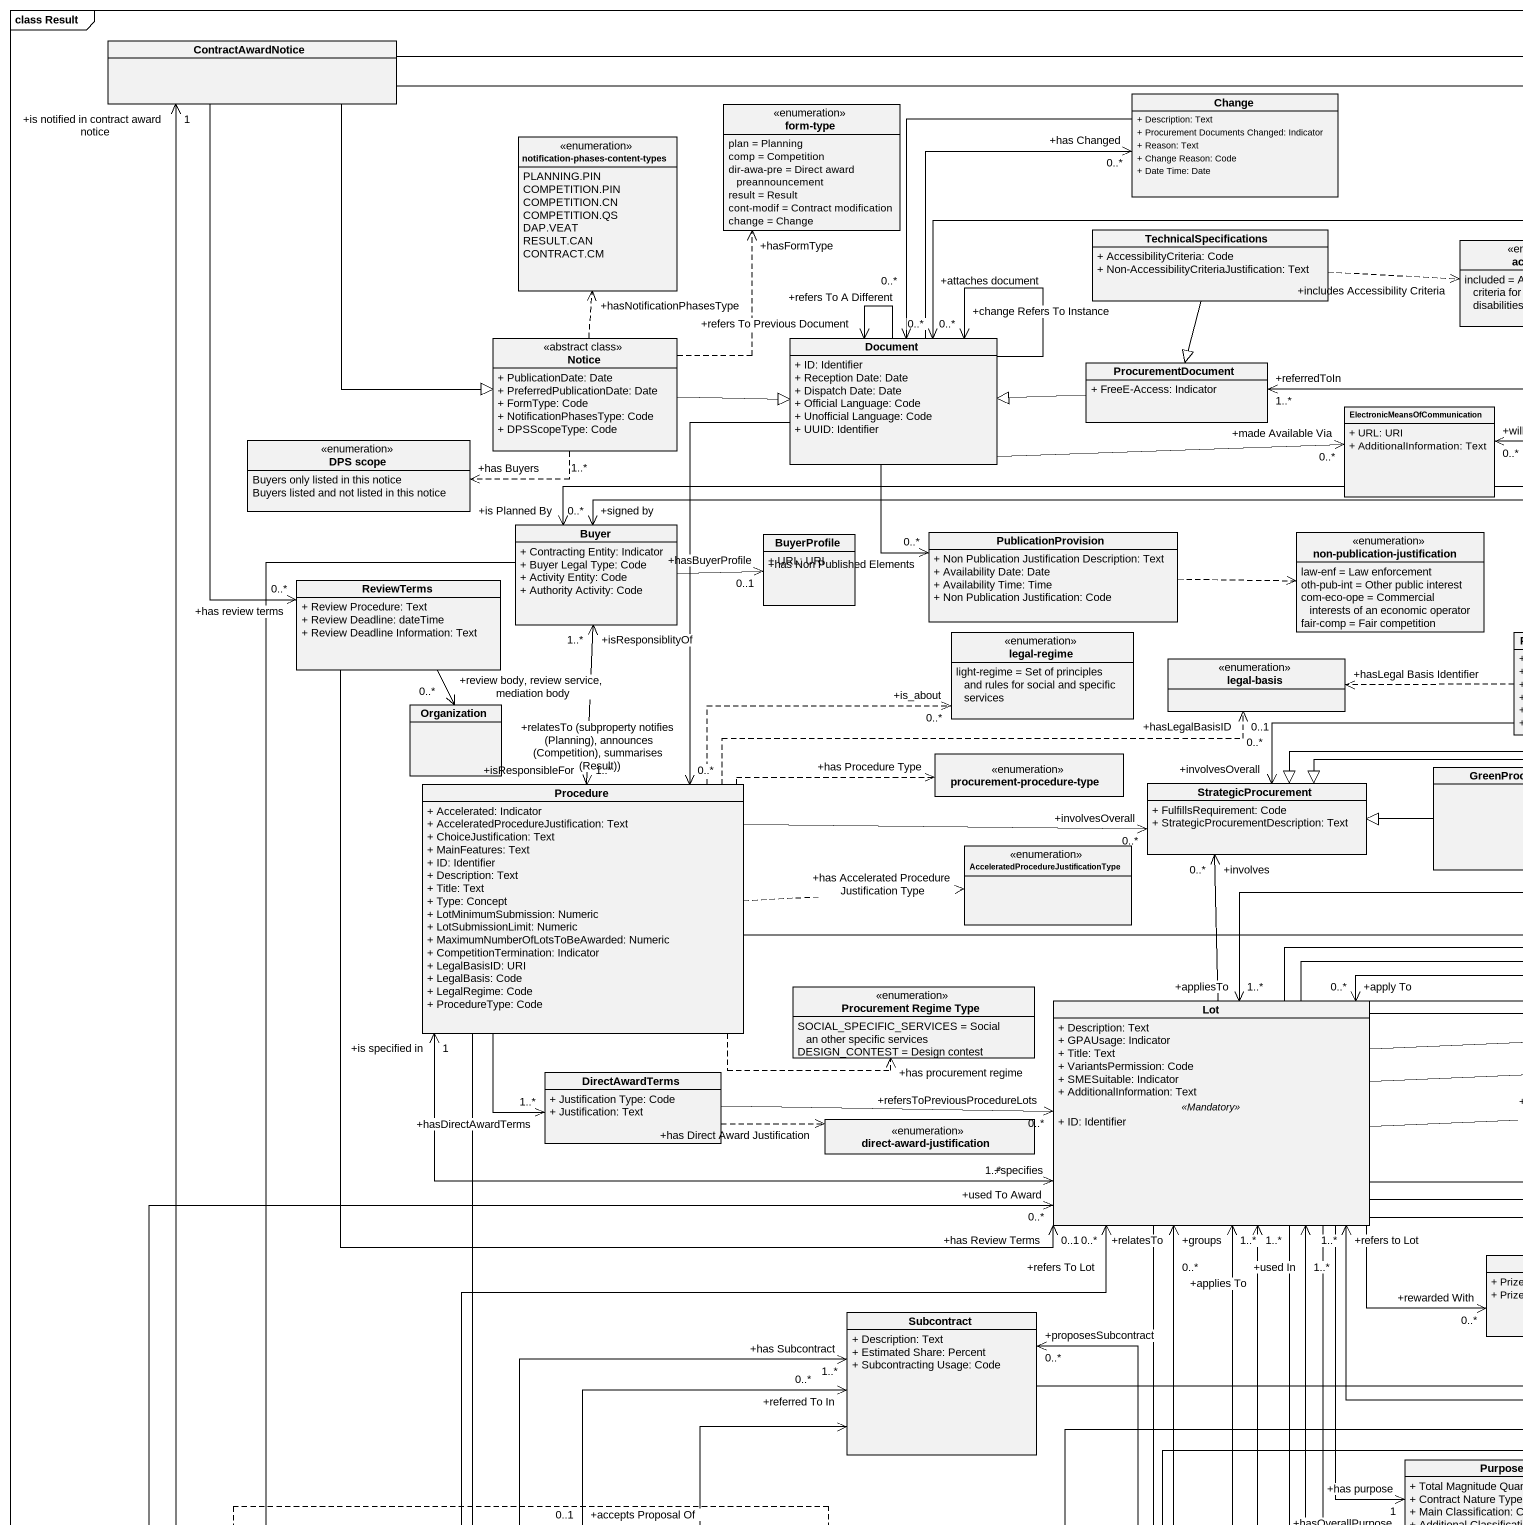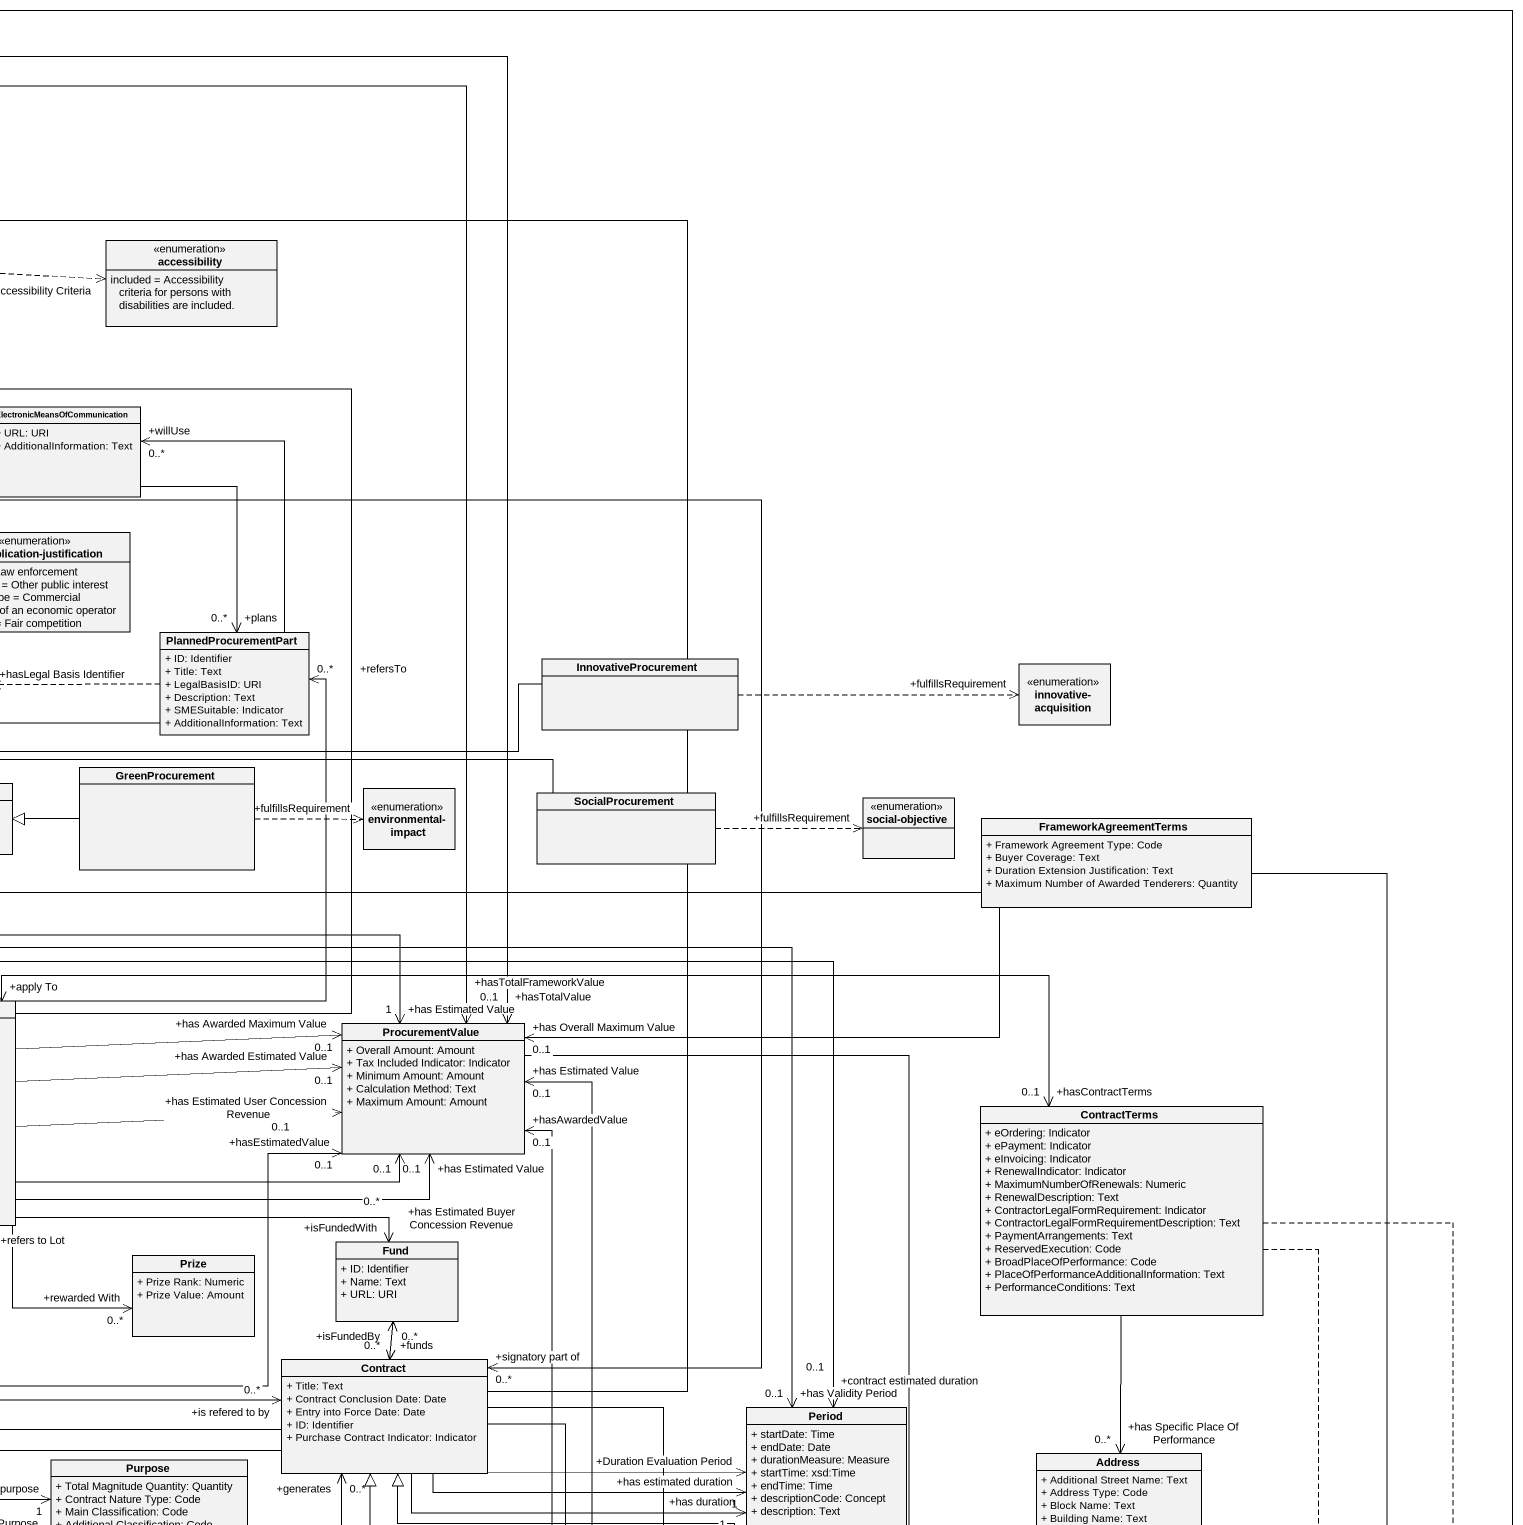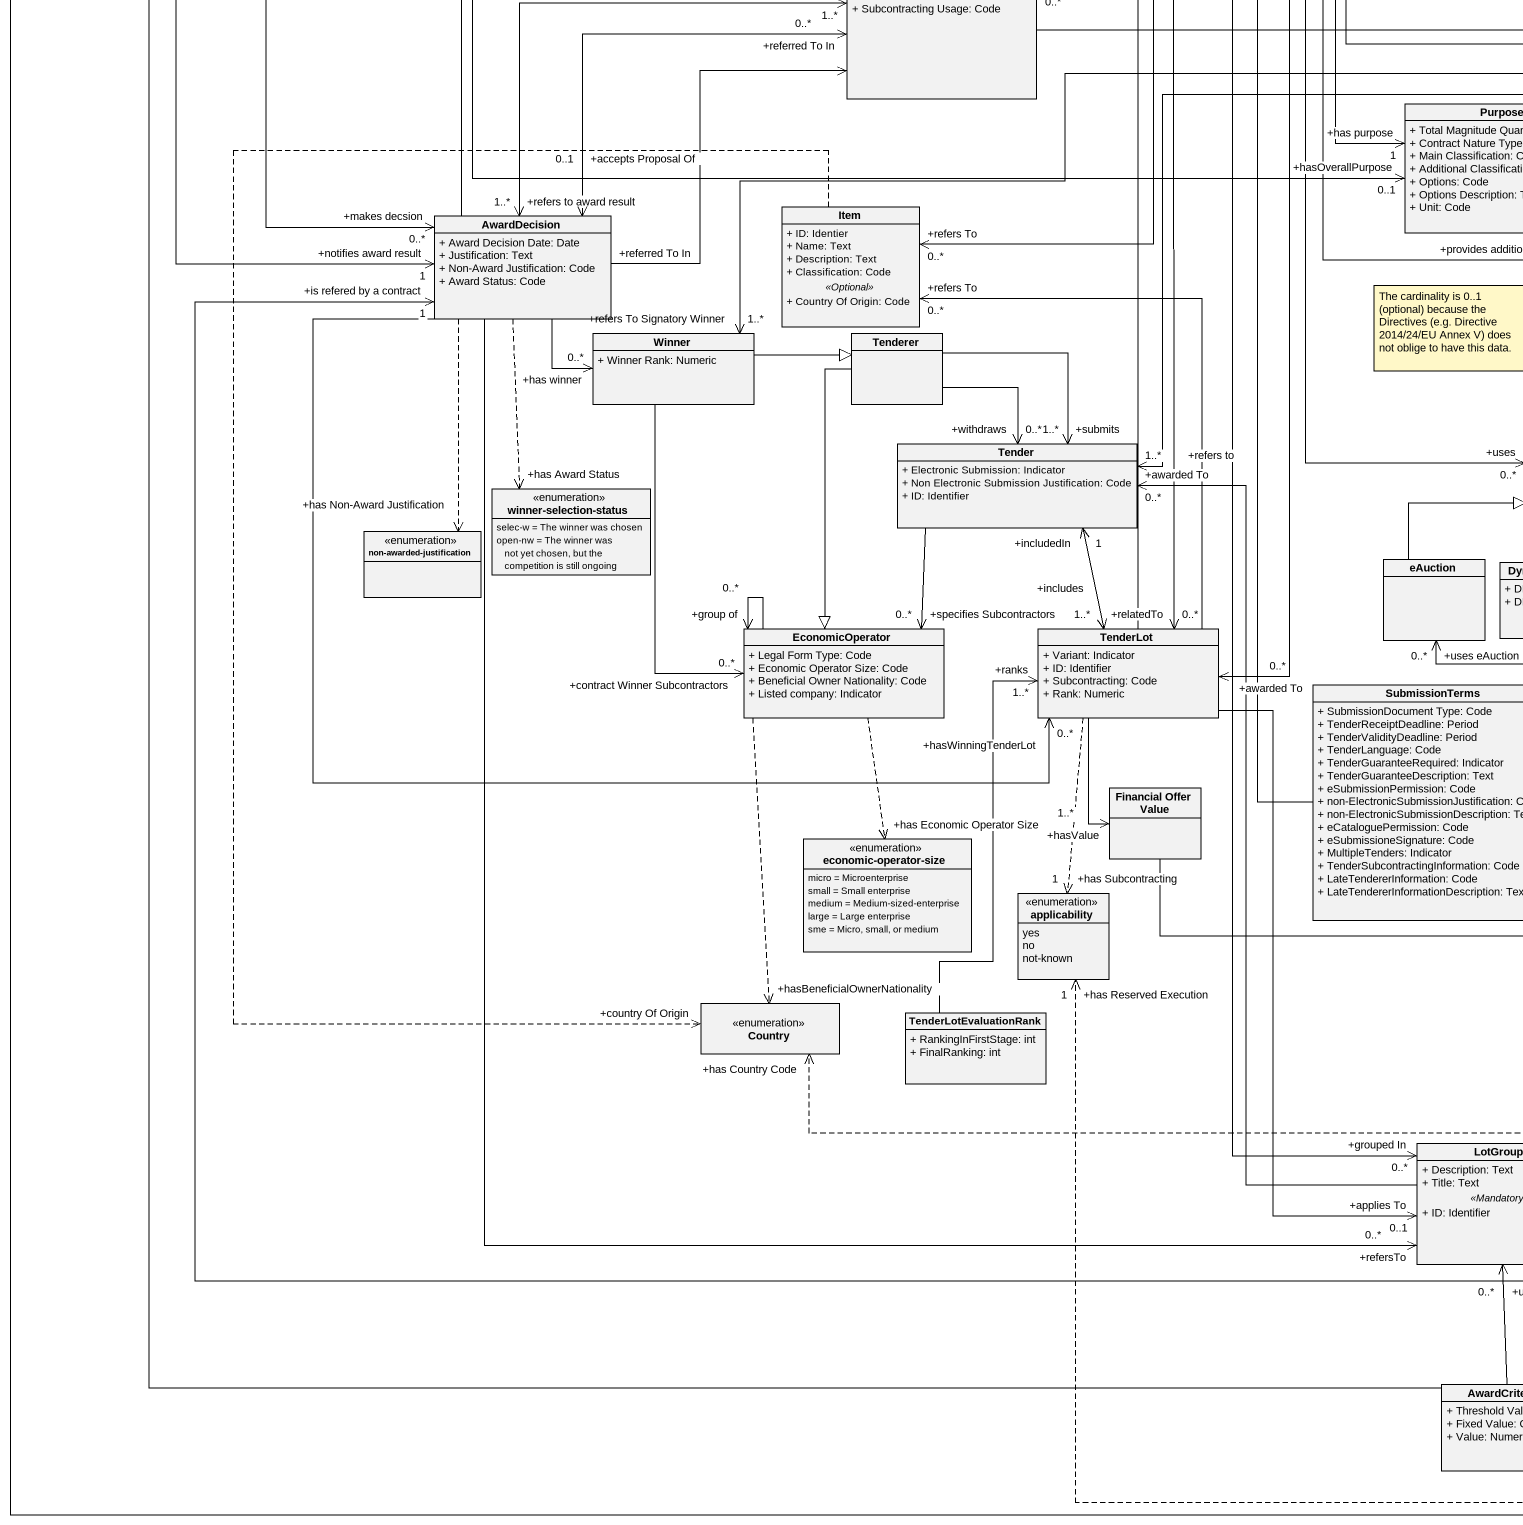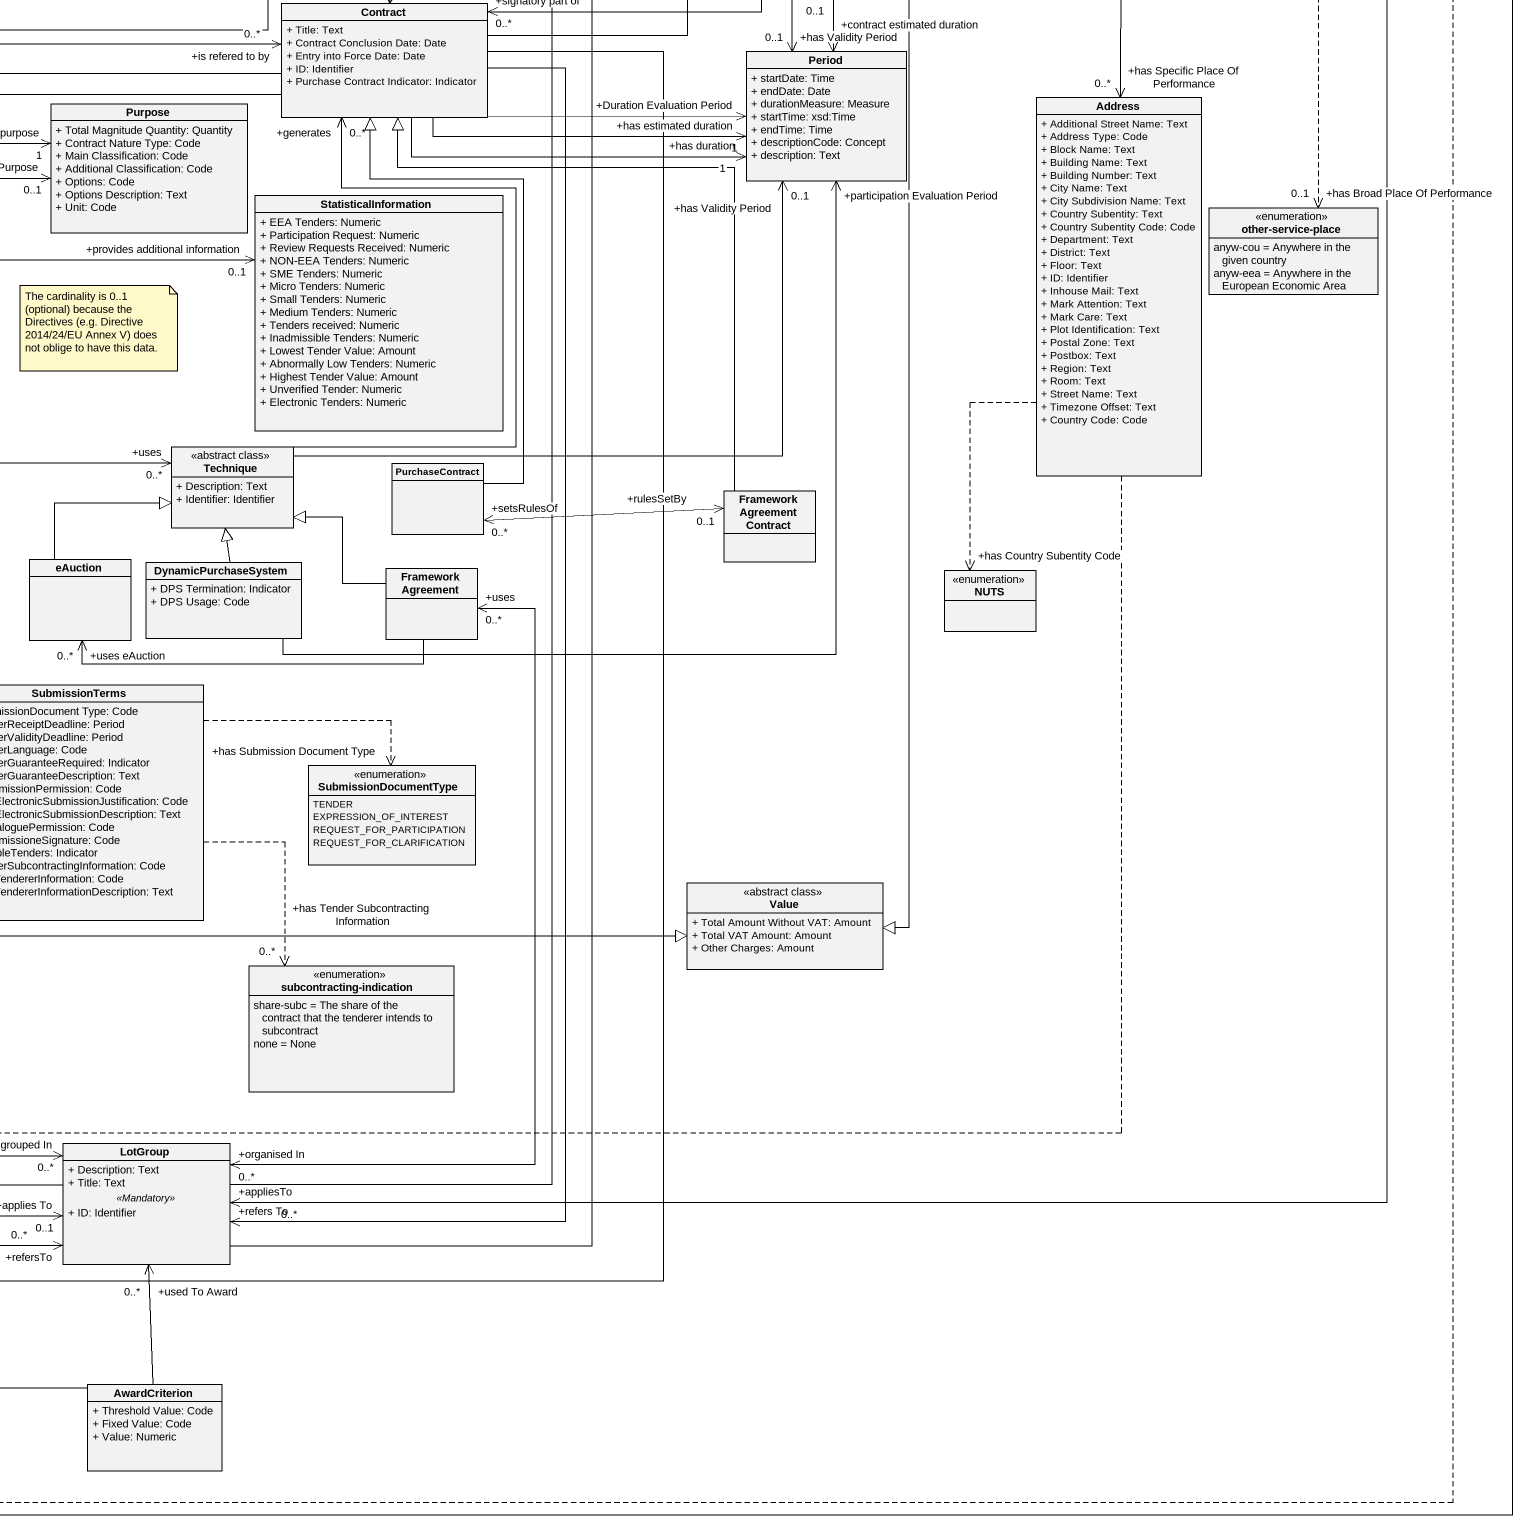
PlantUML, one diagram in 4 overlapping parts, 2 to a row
@startuml
mainframe class Result
hide circle
hide empty members
skinparam classAttributeIconSize 0
class ContractAwardNotice
enum "form-type" as form_type {
  plan = Planning
  comp = Competition
  dir-awa-pre = Direct award preannouncement
  result = Result
  cont-modif = Contract modification
  change = Change
}
class Change {
  + Description: Text
  + Procurement Documents Changed: Indicator
  + Reason: Text
  + Change Reason: Code
  + Date Time: Date
}
enum "notification-phases-content-types" as notification_phases_content {
  PLANNING.PIN
  COMPETITION.PIN
  COMPETITION.CN
  COMPETITION.QS
  DAP.VEAT
  RESULT.CAN
  CONTRACT.CM
}
class TechnicalSpecifications {
  + AccessibilityCriteria: Code
  + Non-AccessibilityCriteriaJustification: Text
}
enum accessibility {
  included = Accessibility criteria for persons with disabilities are included.
}
class Notice <<abstract class>> {
  + PublicationDate: Date
  + PreferredPublicationDate: Date
  + FormType: Code
  + NotificationPhasesType: Code
  + DPSScopeType: Code
}
class Document {
  + ID: Identifier
  + Reception Date: Date
  + Dispatch Date: Date
  + Official Language: Code
  + Unofficial Language: Code
  + UUID: Identifier
}
class ProcurementDocument {
  + FreeE-Access: Indicator
}
enum "DPS scope" as DPS_scope {
  Buyers only listed in this notice
  Buyers listed and not listed in this notice
}
class "ElectronicMeansOfCommunication" as ElectronicMeansOfCommunicati {
  + URL: URI
  + AdditionalInformation: Text
}
class Buyer {
  + Contracting Entity: Indicator
  + Buyer Legal Type: Code
  + Activity Entity: Code
  + Authority Activity: Code
}
class PublicationProvision {
  + Non Publication Justification Description: Text
  + Availability Date: Date
  + Availability Time: Time
  + Non Publication Justification: Code
}
enum "non-publication-justification" as non_publication {
  law-enf = Law enforcement
  oth-pub-int = Other public interest
  com-eco-ope = Commercial interests of an economic operator
  fair-comp = Fair competition
}
class BuyerProfile {
  + URL: URI
}
class ReviewTerms {
  + Review Procedure: Text
  + Review Deadline: dateTime
  + Review Deadline Information: Text
}
enum "legal-regime" as legal_regime {
  light-regime = Set of principles and rules for social and specific services
}
enum "legal-basis" as legal_basis
class PlannedProcurementPart {
  + ID: Identifier
  + Title: Text
  + LegalBasisID: URI
  + Description: Text
  + SMESuitable: Indicator
  + AdditionalInformation: Text
}
class InnovativeProcurement
enum "innovative-acquisition" as innovative_acquisition
class Organization
enum "procurement-procedure-type" as procurement_procedure_type
class Procedure {
  + Accelerated: Indicator
  + AcceleratedProcedureJustification: Text
  + ChoiceJustification: Text
  + MainFeatures: Text
  + ID: Identifier
  + Description: Text
  + Title: Text
  + Type: Concept
  + LotMinimumSubmission: Numeric
  + LotSubmissionLimit: Numeric
  + MaximumNumberOfLotsToBeAwarded: Numeric
  + CompetitionTermination: Indicator
  + LegalBasisID: URI
  + LegalBasis: Code
  + LegalRegime: Code
  + ProcedureType: Code
}
class StrategicProcurement {
  + FulfillsRequirement: Code
  + StrategicProcurementDescription: Text
}
class GreenProcurement
enum "environmental-impact" as environmental_impact
class SocialProcurement
enum "social-objective" as social_objective
enum "AcceleratedProcedureJustificationType" as AcceleratedProcedureJustific
class FrameworkAgreementTerms {
  + Framework Agreement Type: Code
  + Buyer Coverage: Text
  + Duration Extension Justification: Text
  + Maximum Number of Awarded Tenderers: Quantity
}
enum "Procurement Regime Type" as Procurement_Regime_Type {
  SOCIAL_SPECIFIC_SERVICES = Social an other specific services
  DESIGN_CONTEST = Design contest
}
class Lot {
  + Description: Text
  + GPAUsage: Indicator
  + Title: Text
  + VariantsPermission: Code
  + SMESuitable: Indicator
  + AdditionalInformation: Text
  .. <<Mandatory>> ..
  + ID: Identifier
}
class ProcurementValue {
  + Overall Amount: Amount
  + Tax Included Indicator: Indicator
  + Minimum Amount: Amount
  + Calculation Method: Text
  + Maximum Amount: Amount
}
class DirectAwardTerms {
  + Justification Type: Code
  + Justification: Text
}
enum "direct-award-justification" as direct_award_justification
class ContractTerms {
  + eOrdering: Indicator
  + ePayment: Indicator
  + eInvoicing: Indicator
  + RenewalIndicator: Indicator
  + MaximumNumberOfRenewals: Numeric
  + RenewalDescription: Text
  + ContractorLegalFormRequirement: Indicator
  + ContractorLegalFormRequirementDescription: Text
  + PaymentArrangements: Text
  + ReservedExecution: Code
  + BroadPlaceOfPerformance: Code
  + PlaceOfPerformanceAdditionalInformation: Text
  + PerformanceConditions: Text
}
class Prize {
  + Prize Rank: Numeric
  + Prize Value: Amount
}
class Fund {
  + ID: Identifier
  + Name: Text
  + URL: URI
}
class Subcontract {
  + Description: Text
  + Estimated Share: Percent
  + Subcontracting Usage: Code
}
class Contract {
  + Title: Text
  + Contract Conclusion Date: Date
  + Entry into Force Date: Date
  + ID: Identifier
  + Purchase Contract Indicator: Indicator
}
class Period {
  + startDate: Time
  + endDate: Date
  + durationMeasure: Measure
  + startTime: xsd:Time
  + endTime: Time
  + descriptionCode: Concept
  + description: Text
}
class Purpose {
  + Total Magnitude Quantity: Quantity
  + Contract Nature Type: Code
  + Main Classification: Code
  + Additional Classification: Code
  + Options: Code
  + Options Description: Text
  + Unit: Code
}
class Address {
  + Additional Street Name: Text
  + Address Type: Code
  + Block Name: Text
  + Building Name: Text
  + Building Number: Text
  + City Name: Text
  + City Subdivision Name: Text
  + Country Subentity: Text
  + Country Subentity Code: Code
  + Department: Text
  + District: Text
  + Floor: Text
  + ID: Identifier
  + Inhouse Mail: Text
  + Mark Attention: Text
  + Mark Care: Text
  + Plot Identification: Text
  + Postal Zone: Text
  + Postbox: Text
  + Region: Text
  + Room: Text
  + Street Name: Text
  + Timezone Offset: Text
  + Country Code: Code
}
class AwardDecision {
  + Award Decision Date: Date
  + Justification: Text
  + Non-Award Justification: Code
  + Award Status: Code
}
class Item {
  + ID: Identier
  + Name: Text
  + Description: Text
  + Classification: Code
  .. <<Optional>> ..
  + Country Of Origin: Code
}
class StatisticalInformation {
  + EEA Tenders: Numeric
  + Participation Request: Numeric
  + Review Requests Received: Numeric
  + NON-EEA Tenders: Numeric
  + SME Tenders: Numeric
  + Micro Tenders: Numeric
  + Small Tenders: Numeric
  + Medium Tenders: Numeric
  + Tenders received: Numeric
  + Inadmissible Tenders: Numeric
  + Lowest Tender Value: Amount
  + Abnormally Low Tenders: Numeric
  + Highest Tender Value: Amount
  + Unverified Tender: Numeric
  + Electronic Tenders: Numeric
}
enum "other-service-place" as other_service_place {
  anyw-cou = Anywhere in the given country
  anyw-eea = Anywhere in the European Economic Area
}
class Winner {
  + Winner Rank: Numeric
}
class Tenderer
class Tender {
  + Electronic Submission: Indicator
  + Non Electronic Submission Justification: Code
  + ID: Identifier
}
class Technique <<abstract class>> {
  + Description: Text
  + Identifier: Identifier
}
class PurchaseContract
enum "winner-selection-status" as winner_selection_status {
  selec-w = The winner was chosen
  open-nw = The winner was not yet chosen, but the competition is still ongoing
}
class FrameworkAgreementContract
enum "non-awarded-justification" as non_awarded_justification
class eAuction
class DynamicPurchaseSystem {
  + DPS Termination: Indicator
  + DPS Usage: Code
}
class FrameworkAgreement
enum NUTS
class EconomicOperator {
  + Legal Form Type: Code
  + Economic Operator Size: Code
  + Beneficial Owner Nationality: Code
  + Listed company: Indicator
}
class TenderLot {
  + Variant: Indicator
  + ID: Identifier
  + Subcontracting: Code
  + Rank: Numeric
}
class SubmissionTerms {
  + SubmissionDocument Type: Code
  + TenderReceiptDeadline: Period
  + TenderValidityDeadline: Period
  + TenderLanguage: Code
  + TenderGuaranteeRequired: Indicator
  + TenderGuaranteeDescription: Text
  + eSubmissionPermission: Code
  + non-ElectronicSubmissionJustification: Code
  + non-ElectronicSubmissionDescription: Text
  + eCataloguePermission: Code
  + eSubmissioneSignature: Code
  + MultipleTenders: Indicator
  + TenderSubcontractingInformation: Code
  + LateTendererInformation: Code
  + LateTendererInformationDescription: Text
}
enum SubmissionDocumentType {
  TENDER
  EXPRESSION_OF_INTEREST
  REQUEST_FOR_PARTICIPATION
  REQUEST_FOR_CLARIFICATION
}
class "Financial Offer Value" as Financial_Offer_Value
enum "economic-operator-size" as economic_operator_size {
  micro = Microenterprise
  small = Small enterprise
  medium = Medium-sized-enterprise
  large = Large enterprise
  sme = Micro, small, or medium
}
enum applicability {
  yes
  no
  not-known
}
class Value <<abstract class>> {
  + Total Amount Without VAT: Amount
  + Total VAT Amount: Amount
  + Other Charges: Amount
}
enum "subcontracting-indication" as subcontracting_indication {
  share-subc = The share of the contract that the tenderer intends to subcontract
  none = None
}
enum Country
class TenderLotEvaluationRank {
  + RankingInFirstStage: int
  + FinalRanking: int
}
class LotGroup {
  + Description: Text
  + Title: Text
  .. <<Mandatory>> ..
  + ID: Identifier
}
class AwardCriterion {
  + Threshold Value: Code
  + Fixed Value: Code
  + Value: Numeric
}
ContractAwardNotice --|> Notice
ContractAwardNotice --> "+has review terms\n0..*" ReviewTerms
ContractAwardNotice --> "+hasTotalFrameworkValue" ProcurementValue
ContractAwardNotice --> "+hasTotalValue\n0..1" ProcurementValue
ContractAwardNotice "+is notified in contract award notice\n1" <--> "+notifies award result\n1" AwardDecision
Change --> "+refers To A Different\n0..*" Document
TechnicalSpecifications .right.> "+includes Accessibility Criteria" accessibility
TechnicalSpecifications --|> ProcurementDocument
Notice .up.> "+hasFormType" form_type
Notice .up.> "+hasNotificationPhasesType" notification_phases_content
Notice -right-|> Document
Notice .left.> "+has Buyers" DPS_scope
Document -up-> "+has Changed\n0..*" Change
Document --> "+change Refers To Instance\n0..*" Document
Document --> "+refers To Previous Document" Document
Document -right-> "+made Available Via\n0..*" ElectronicMeansOfCommunicati
Document --> "+has Non Published Elements\n0..*" PublicationProvision
Document --> "+relatesTo (subproperty notifies (Planning), announces (Competition), summarises (Result))\n0..*" Procedure
ProcurementDocument -left-|> Document
Buyer -right-> "+hasBuyerProfile\n0..1" BuyerProfile
Buyer "+is Planned By\n1..*" <-right-> "+plans\n0..*" PlannedProcurementPart
Buyer --> "+makes decsion\n0..*" AwardDecision
PublicationProvision .right.> non_publication
ReviewTerms --> "+review body, review service, mediation body\n0..*" Organization
ReviewTerms --> "+has Review Terms\n0..1" Lot
PlannedProcurementPart -up-> "+willUse\n0..*" ElectronicMeansOfCommunicati
PlannedProcurementPart .left.> "+hasLegal Basis Identifier" legal_basis
PlannedProcurementPart -left-> "+involvesOverall\n0..*" StrategicProcurement
InnovativeProcurement .right.> "+fulfillsRequirement" innovative_acquisition
InnovativeProcurement -left-|> StrategicProcurement
Procedure "+isResponsibleFor\n1..*" <-up-> "+isResponsiblityOf\n1..*" Buyer
Procedure .right.> "+is_about\n0..*" legal_regime
Procedure .right.> "+hasLegalBasisID\n0..1" legal_basis
Procedure .right.> "+has Procedure Type" procurement_procedure_type
Procedure -right-> "+involvesOverall\n0..*" StrategicProcurement
Procedure .right.> "+has Accelerated Procedure Justification Type" AcceleratedProcedureJustific
Procedure .right.> "+has procurement regime" Procurement_Regime_Type
Procedure "+is specified in\n1" <-right-> "+specifies\n1..*" Lot
Procedure -right-> "+has Estimated Value\n1" ProcurementValue
Procedure --> "+hasDirectAwardTerms\n1..*" DirectAwardTerms
Procedure --> "+hasOverallPurpose\n0..1" Purpose
GreenProcurement -left-|> StrategicProcurement
GreenProcurement .right.> "+fulfillsRequirement" environmental_impact
SocialProcurement -left-|> StrategicProcurement
SocialProcurement .right.> "+fulfillsRequirement" social_objective
FrameworkAgreementTerms -left-> "+appliesTo\n1..*" Lot
FrameworkAgreementTerms -left-> "+has Overall Maximum Value\n0..1" ProcurementValue
FrameworkAgreementTerms --> "+appliesTo\n0..*" LotGroup
Lot -up-> "+referredToIn\n1..*" ProcurementDocument
Lot -up-> "+refersTo\n0..*" PlannedProcurementPart
Lot -up-> "+involves\n0..*" StrategicProcurement
Lot -right-> "+has Awarded Estimated Value\n0..1" ProcurementValue
Lot -right-> "+has Estimated Value\n0..1" ProcurementValue
Lot -right-> "+has Estimated User Concession Revenue\n0..1" ProcurementValue
Lot -right-> "+has Estimated Buyer Concession Revenue\n0..1" ProcurementValue
Lot -right-> "+has Awarded Maximum Value\n0..1" ProcurementValue
Lot "+apply To\n0..*" <-right-> "+hasContractTerms\n0..1" ContractTerms
Lot -right-> "+isFundedWith\n0..*" Fund
Lot -right-> "+contract estimated duration\n0..1" Period
Lot --> "+has purpose\n1" Purpose
Lot --> "+refers To\n0..*" Item
Lot --> "+provides additional information\n0..1" StatisticalInformation
Lot --> "+awarded To\n0..*" TenderLot
Lot "+groups\n1..*" <--> "+grouped In\n0..*" LotGroup
ProcurementValue --|> Value
ProcurementValue "+has Estimated Value\n0..1" <-- LotGroup
DirectAwardTerms -right-> "+refersToPreviousProcedureLots\n0..*" Lot
DirectAwardTerms .right.> "+has Direct Award Justification" direct_award_justification
ContractTerms --> "+has Specific Place Of Performance\n0..*" Address
ContractTerms ..> "+has Broad Place Of Performance\n0..1" other_service_place
ContractTerms ..> "+has Reserved Execution\n1" applicability
Prize "+rewarded With\n0..*" <-left- Lot
Subcontract -right-> "+hasEstimatedValue\n0..1" ProcurementValue
Subcontract "+has Subcontract\n1..*" <-left-> "+refers to award result\n1..*" AwardDecision
Subcontract <-left- "+referred To In" AwardDecision
Subcontract "+referred To In\n0..*" <-left-> "+accepts Proposal Of\n0..1" AwardDecision
Contract -up-> "+attaches document\n0..*" Document
Contract "+signatory part of\n0..*" <-up-> "+signed by\n0..*" Buyer
Contract "+is refered to by\n0..*" <-left-> "+refers to Lot\n1..*" Lot
Contract "+funds\n0..*" <-up-> "+isFundedBy\n0..*" Fund
Contract -right-> "+has duration\n1" Period
Contract -right-> "+has estimated duration\n1" Period
Contract -right-> "+Duration Evaluation Period" Period
Contract -left-> "+is refered by a contract\n1" AwardDecision
Contract -left-> "+refers To Signatory Winner\n1..*" Winner
Contract --> "+refers To" LotGroup
Period "+has Validity Period\n0..1" <-left- Lot
Address ..> "+has Country Subentity Code" NUTS
Address .left.> "+has Country Code" Country
AwardDecision -up-> "+refers To Lot\n0..*" Lot
AwardDecision --> "+has winner\n0..*" Winner
AwardDecision ..> "+has Award Status" winner_selection_status
AwardDecision ..> "+has Non-Award Justification" non_awarded_justification
AwardDecision --> "+hasWinningTenderLot\n0..*" TenderLot
AwardDecision --> "+refersTo\n0..*" LotGroup
Item ..> "+country Of Origin" Country
Winner -right-|> Tenderer
Winner --> "+contract Winner Subcontractors\n0..*" EconomicOperator
Tenderer --> "+withdraws\n0..*" Tender
Tenderer --> "+submits\n1..*" Tender
Tenderer --|> EconomicOperator
Tender "+refers to\n1..*" <-right- Contract
Tender --> "+specifies Subcontractors\n0..*" EconomicOperator
Tender "+includedIn\n1" <--> "+includes\n1..*" TenderLot
Technique "+uses\n0..*" <-up-> "+used In\n1..*" Lot
Technique -up-> "+generates\n0..*" Contract
Technique -up-> "+has Validity Period\n0..1" Period
PurchaseContract -up-|> Contract
PurchaseContract "+setsRulesOf\n0..*" <-right-> "+rulesSetBy\n0..1" FrameworkAgreementContract
FrameworkAgreementContract -up-|> Contract
eAuction -up-|> Technique
DynamicPurchaseSystem -up-> "+participation Evaluation Period" Period
DynamicPurchaseSystem -up-|> Technique
FrameworkAgreement -left-|> Technique
FrameworkAgreement -left-> "+uses eAuction\n0..*" eAuction
FrameworkAgreement "+uses\n0..*" <--> "+organised In\n0..*" LotGroup
EconomicOperator --> "+group of\n0..*" EconomicOperator
EconomicOperator ..> "+has Economic Operator Size" economic_operator_size
EconomicOperator ..> "+hasBeneficialOwnerNationality" Country
TenderLot "+relatedTo\n0..*" <-up-> "+relatesTo\n0..*" Lot
TenderLot -up-> "+proposesSubcontract\n0..*" Subcontract
TenderLot -up-> "+refers To\n0..*" Item
TenderLot --> "+hasValue\n1..*" Financial_Offer_Value
TenderLot ..> "+has Subcontracting\n1" applicability
TenderLot --> "+applies To\n0..1" LotGroup
SubmissionTerms -up-> "+applies To\n1..*" Lot
SubmissionTerms .right.> "+has Submission Document Type" SubmissionDocumentType
SubmissionTerms ..> "+has Tender Subcontracting Information\n0..*" subcontracting_indication
Financial_Offer_Value -right-|> Value
TenderLotEvaluationRank -up-> "+ranks\n1..*" TenderLot
LotGroup -up-> "+hasAwardedValue\n0..1" ProcurementValue
LotGroup -up-> "+awarded To\n0..*" Tender
AwardCriterion -up-> "+used To Award\n0..*" Lot
AwardCriterion -up-> "+used To Award\n0..*" LotGroup
note as N1
  The cardinality is 0..1 (optional) because the Directives (e.g. Directive 2014/24/EU Annex V) does not oblige to have this data.
end note
@enduml
